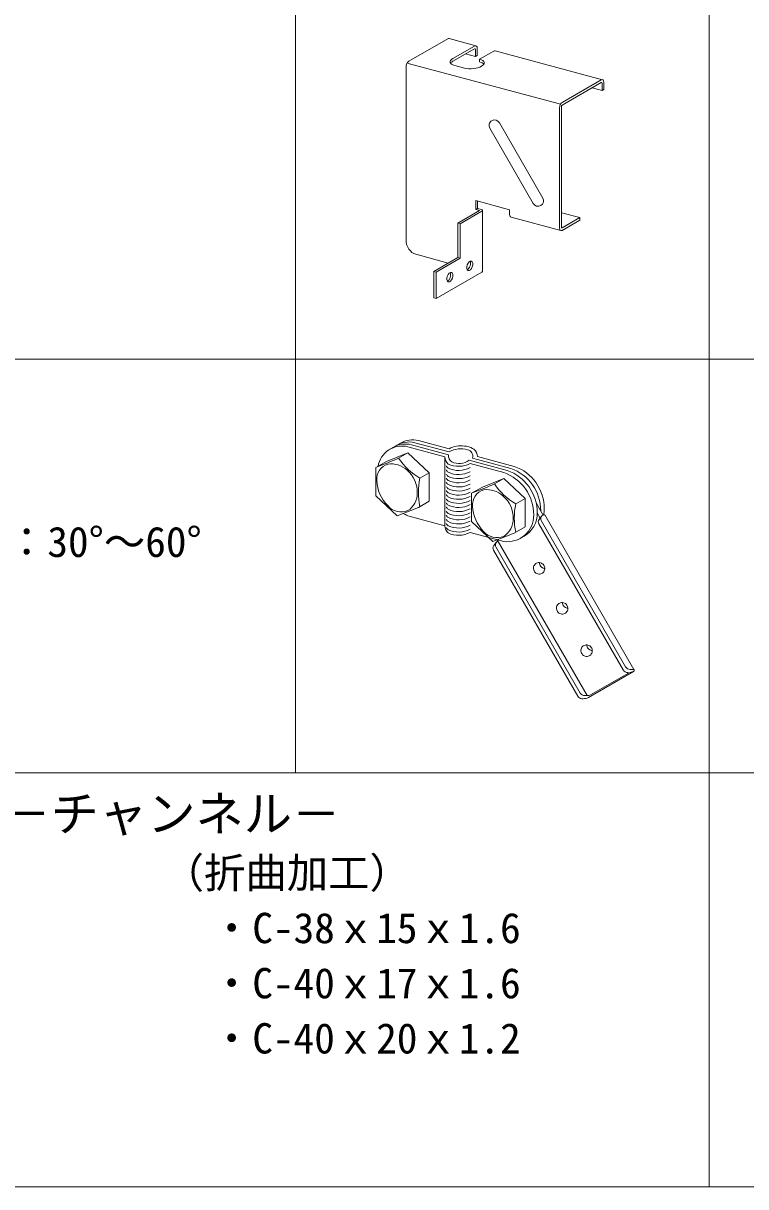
# Model space of a CAD drawing. Units: millimetres on the paper, enlarged 40 times. Extents: x -7800 to 7800, y -5387 to 5300.
# Drawn here: x -6145 to -5097, y 2060 to 3747 of the extents above; entities that cross this region are included whole.
import ezdxf
from ezdxf.enums import TextEntityAlignment as Align

# ---------------------------------------------------------------- set-up
doc = ezdxf.new("R2010")
doc.units = ezdxf.units.MM
doc.header["$LTSCALE"] = 40
doc.layers.add('0-6_文字', color=7, linetype='Continuous')
doc.layers.add('0-B_補強金具・金具・その他', color=3, linetype='Continuous', lineweight=18)
doc.layers.add('F-3_野縁', color=3, linetype='Continuous', lineweight=18)
doc.styles.add('ＭＳ ゴシック', font='')
doc.styles.get('ＭＳ ゴシック').set_extended_font_data('MS Gothic')

msp = doc.modelspace()

# ---------------------------------------------------------------- linework, layer by layer
at = {"layer": '0-B_補強金具・金具・その他'}
for p, q in [((-5585.57, 3692.07), (-5529.26, 3724.58)), ((-5488.29, 3714.52), (-5527.24, 3724.96)), ((-5490.31, 3714.15), (-5521.79, 3695.97)), ((-5490.31, 3710.31), (-5521.79, 3692.13)), ((-5488.98, 3709.16), (-5488.98, 3698.92)), ((-5486.32, 3710.69), (-5486.32, 3700.45)), ((-5462.49, 3706.69), (-5482.89, 3694.92)), ((-5482.89, 3691.08), (-5482.89, 3694.92)), ((-5304.69, 3665.33), (-5460.47, 3707.07)), ((-5589.56, 3684.01), (-5589.56, 3431.85)), ((-5367.01, 3630.13), (-5586.76, 3689.02)), ((-5518.97, 3685.84), (-5505.06, 3682.12)), ((-5363.02, 3632.44), (-5306.71, 3664.95)), ((-5363.02, 3628.6), (-5306.71, 3661.11)), ((-5302.72, 3661.49), (-5302.72, 3651.25)), ((-5305.38, 3659.96), (-5305.38, 3649.72)), ((-5367.01, 3624.37), (-5367.01, 3450.29)), ((-5364.35, 3625.91), (-5364.35, 3451.83)), ((-5405.1, 3485.75), (-5468.14, 3594.95)), ((-5391.24, 3493.75), (-5454.29, 3602.95)), ((-5514.72, 3457.31), (-5483.01, 3475.62)), ((-5483.01, 3475.62), (-5488.58, 3477.11)), ((-5480.35, 3477.15), (-5485.92, 3478.64)), ((-5478.75, 3475.88), (-5478.75, 3387.56)), ((-5439.34, 3469.68), (-5439.34, 3476.72)), ((-5479.68, 3474.72), (-5511.38, 3456.42)), ((-5437.36, 3465.84), (-5365.04, 3446.46)), ((-5337.75, 3465.27), (-5364.35, 3472.4)), ((-5363.02, 3450.68), (-5337.75, 3465.27)), ((-5363.02, 3446.84), (-5337.75, 3461.43)), ((-5337.75, 3461.43), (-5337.75, 3465.27)), ((-5575.65, 3412.12), (-5528.44, 3399.47)), ((-5511.38, 3406.5), (-5514.72, 3407.39)), ((-5546.19, 3386.4), (-5549.52, 3387.3)), ((-5479.68, 3386.4), (-5546.19, 3348)), ((-5546.19, 3348), (-5549.52, 3348.9)), ((-5602.95, 3135.27), (-5597.82, 3138.23)), ((-5576.82, 3138.93), (-5529.16, 3126.16)), ((-5571.69, 3141.89), (-5527.2, 3129.97)), ((-5613.2, 3129.35), (-5608.08, 3132.31)), ((-5600.52, 3116.34), (-5587.07, 3124.11)), ((-5587.07, 3133.01), (-5533.16, 3118.56)), ((-5581.94, 3135.97), (-5528.04, 3121.52)), ((-5529.16, 3126.16), (-5527.2, 3125.63)), ((-5633.61, 3102.86), (-5618.02, 3111.86)), ((-5533.16, 3118.56), (-5533.16, 3018.56)), ((-5498.13, 3113.51), (-5442.85, 3098.7)), ((-5496.64, 3108.78), (-5447.98, 3095.74)), ((-5493.01, 3116.47), (-5437.72, 3101.66)), ((-5486.07, 3118.95), (-5432.6, 3104.62)), ((-5633.61, 3061.74), (-5633.61, 3102.86)), ((-5569.57, 3087.51), (-5556.12, 3095.28)), ((-5556.12, 3054.16), (-5556.12, 3095.28)), ((-5494.51, 3065.59), (-5478.93, 3074.59)), ((-5461.43, 3079.07), (-5447.98, 3086.84)), ((-5571.71, 3045.16), (-5556.12, 3054.16)), ((-5494.51, 3024.47), (-5494.51, 3065.59)), ((-5430.48, 3050.24), (-5417.03, 3058.01)), ((-5417.03, 3016.89), (-5417.03, 3058.01)), ((-5390.69, 3033.96), (-5401.03, 3051.86)), ((-5395.03, 3029.59), (-5399.38, 3037.14)), ((-5587.07, 3033.01), (-5533.16, 3018.56)), ((-5586.29, 3032.52), (-5586.06, 3032.74)), ((-5397.01, 3021.28), (-5274.64, 2809.32)), ((-5396.58, 3027.59), (-5393, 3032.2)), ((-5393.43, 3025.88), (-5271.06, 2813.93)), ((-5388.52, 3034.39), (-5388.45, 3034.39)), ((-5496.64, 3008.78), (-5447.98, 2995.74)), ((-5432.62, 3007.89), (-5417.03, 3016.89)), ((-5423.42, 3000.39), (-5418.29, 3003.35)), ((-5462.35, 2989.62), (-5458.77, 2994.22)), ((-5459.21, 2987.91), (-5336.83, 2775.95)), ((-5457.38, 2998.26), (-5326.85, 2772.17)), ((-5462.79, 2983.3), (-5340.42, 2771.35)), ((-5325.21, 2769.33), (-5259.73, 2807.13)), ((-5321.9, 2773.08), (-5267.8, 2804.31)), ((-5268.09, 2805.54), (-5267.61, 2805.54)), ((-5265.67, 2805.54), (-5259.53, 2807.19)), ((-5330.29, 2772.17), (-5326.85, 2772.17))]:
    msp.add_line(p, q, dxfattribs=at)
for points in [[(-5486.32, 3700.45), (-5488.98, 3698.92), (-5503.37, 3702.77)], [(-5302.72, 3651.25), (-5305.38, 3649.72), (-5319.76, 3653.57)], [(-5439.34, 3476.72), (-5488.58, 3489.91), (-5488.58, 3477.11)], [(-5488.58, 3477.11), (-5485.92, 3478.64), (-5485.92, 3489.2)], [(-5511.38, 3456.42), (-5514.72, 3457.31), (-5514.72, 3407.39), (-5549.52, 3387.3), (-5549.52, 3348.9)], [(-5546.19, 3348), (-5546.19, 3386.4), (-5511.38, 3406.5), (-5511.38, 3456.42)], [(-5618.02, 3111.86), (-5587.07, 3124.11), (-5556.12, 3095.28)], [(-5478.93, 3074.59), (-5447.98, 3086.84), (-5417.03, 3058.01)], [(-5633.61, 3061.74), (-5602.66, 3032.91), (-5571.71, 3045.16)], [(-5494.51, 3024.47), (-5463.57, 2995.64), (-5432.62, 3007.89)], [(-5264.51, 2810.15), (-5258.98, 2810.15), (-5388.47, 3034.42)], [(-5396.19, 2965.01), (-5396.04, 2963.55), (-5395.65, 2962.14), (-5395.03, 2960.82), (-5394.19, 2959.62), (-5393.16, 2958.58), (-5391.98, 2957.74), (-5390.67, 2957.12), (-5389.28, 2956.73), (-5388.35, 2956.61)], [(-5396.19, 2965.01), (-5396.04, 2963.55), (-5395.65, 2962.14), (-5395.03, 2960.82), (-5394.19, 2959.62), (-5393.16, 2958.58), (-5391.98, 2957.74), (-5390.67, 2957.12), (-5389.28, 2956.73), (-5388.35, 2956.61)], [(-5362.78, 2907.14), (-5362.63, 2905.68), (-5362.24, 2904.27), (-5361.62, 2902.95), (-5360.78, 2901.75), (-5359.75, 2900.71), (-5358.57, 2899.87), (-5357.26, 2899.25), (-5355.87, 2898.86), (-5354.94, 2898.74)], [(-5362.78, 2907.14), (-5362.63, 2905.68), (-5362.24, 2904.27), (-5361.62, 2902.95), (-5360.78, 2901.75), (-5359.75, 2900.71), (-5358.57, 2899.87), (-5357.26, 2899.25), (-5355.87, 2898.86), (-5354.94, 2898.74)], [(-5327.33, 2845.75), (-5327.19, 2844.3), (-5326.8, 2842.89), (-5326.18, 2841.56), (-5325.34, 2840.36), (-5324.31, 2839.33), (-5323.12, 2838.48), (-5321.82, 2837.86), (-5320.43, 2837.47), (-5319.5, 2837.36)], [(-5327.33, 2845.75), (-5327.19, 2844.3), (-5326.8, 2842.89), (-5326.18, 2841.56), (-5325.34, 2840.36), (-5324.31, 2839.33), (-5323.12, 2838.48), (-5321.82, 2837.86), (-5320.43, 2837.47), (-5319.5, 2837.36)]]:
    msp.add_lwpolyline(points, dxfattribs=at)
for points in [[(-5392.99, 2949.07), (-5391.76, 2949.79), (-5390.67, 2950.72), (-5389.77, 2951.84), (-5389.07, 2953.1), (-5388.6, 2954.46), (-5388.37, 2955.9), (-5388.39, 2957.36), (-5388.66, 2958.79), (-5389.18, 2960.16), (-5389.91, 2961.43), (-5390.85, 2962.55), (-5391.96, 2963.49), (-5393.22, 2964.23), (-5394.57, 2964.73), (-5395.99, 2964.99), (-5397.42, 2965), (-5398.83, 2964.75), (-5400.17, 2964.26), (-5401.4, 2963.54), (-5402.48, 2962.6), (-5403.39, 2961.49), (-5404.09, 2960.23), (-5404.56, 2958.86), (-5404.79, 2957.43), (-5404.76, 2955.97), (-5404.49, 2954.54), (-5403.98, 2953.16), (-5403.25, 2951.9), (-5402.31, 2950.78), (-5401.2, 2949.84), (-5399.94, 2949.1), (-5398.59, 2948.6), (-5397.17, 2948.34), (-5395.74, 2948.33), (-5394.33, 2948.58)], [(-5359.58, 2891.2), (-5358.35, 2891.92), (-5357.26, 2892.85), (-5356.36, 2893.97), (-5355.66, 2895.23), (-5355.19, 2896.59), (-5354.96, 2898.03), (-5354.98, 2899.48), (-5355.25, 2900.92), (-5355.76, 2902.29), (-5356.5, 2903.56), (-5357.44, 2904.68), (-5358.55, 2905.62), (-5359.8, 2906.36), (-5361.16, 2906.86), (-5362.58, 2907.12), (-5364.01, 2907.13), (-5365.42, 2906.88), (-5366.76, 2906.39), (-5367.99, 2905.66), (-5369.07, 2904.73), (-5369.98, 2903.62), (-5370.68, 2902.36), (-5371.15, 2900.99), (-5371.37, 2899.56), (-5371.35, 2898.1), (-5371.08, 2896.67), (-5370.57, 2895.29), (-5369.84, 2894.03), (-5368.9, 2892.91), (-5367.79, 2891.97), (-5366.53, 2891.23), (-5365.18, 2890.73), (-5363.76, 2890.47), (-5362.33, 2890.46), (-5360.92, 2890.71)], [(-5324.14, 2829.81), (-5322.9, 2830.53), (-5321.82, 2831.47), (-5320.92, 2832.58), (-5320.22, 2833.84), (-5319.75, 2835.21), (-5319.52, 2836.64), (-5319.54, 2838.1), (-5319.81, 2839.53), (-5320.32, 2840.91), (-5321.06, 2842.17), (-5322, 2843.29), (-5323.11, 2844.23), (-5324.36, 2844.97), (-5325.72, 2845.47), (-5327.13, 2845.73), (-5328.57, 2845.74), (-5329.98, 2845.49), (-5331.32, 2845), (-5332.55, 2844.28), (-5333.63, 2843.35), (-5334.54, 2842.23), (-5335.23, 2840.97), (-5335.7, 2839.61), (-5335.93, 2838.17), (-5335.91, 2836.71), (-5335.64, 2835.28), (-5335.13, 2833.91), (-5334.39, 2832.64), (-5333.46, 2831.52), (-5332.34, 2830.58), (-5331.09, 2829.84), (-5329.73, 2829.34), (-5328.32, 2829.08), (-5326.88, 2829.07), (-5325.48, 2829.32)]]:
    msp.add_lwpolyline(points, close=True, dxfattribs=at)
for centre, radius, start, end in [((-5461.21, 3598.95), 8, 120, 210), ((-5461.21, 3598.95), 8, 30, 120), ((-5398.17, 3489.75), 8, 300, 30), ((-5398.17, 3489.75), 8, 210, 300), ((-5585.36, 3104.81), 35.18, 75.93842, 124.82709), ((-5580.24, 3107.77), 35.18, 75.93842, 119.99998), ((-5595.62, 3098.89), 35.18, 75.93842, 170.3681), ((-5590.49, 3101.85), 35.18, 75.93842, 120), ((-5515.64, 3120.66), 12.43, 176.01091, 231.24638), ((-5510.29, 3099.91), 34.48, 81.16541, 119.36136), ((-5510.17, 3095.55), 34.48, 73.7143, 119.36136), ((-5505.4, 3110.44), 23.55, 58.35898, 89.01919), ((-5502, 3119.22), 9.4, 343.02415, 81.04227), ((-5506.45, 3101.31), 32.19, 61.56479, 65.31599), ((-5501.41, 3118.22), 15.36, 2.70815, 47.91028), ((-5609.74, 3086.14), 22.55, 105.66637, 185.55908), ((-5756.89, 3466.25), 383.26, 289.10199, 294.07927), ((-5611.17, 3074.8), 33.38, 46.57269, 98.011), ((-5521.28, 3170.38), 95.91, 214.28851, 239.76529), ((-5520.77, 3117.7), 12.43, 176.01091, 231.24638), ((-5520.77, 3111.73), 12.43, 210.75995, 231.24638), ((-5513.37, 3140.76), 36.1, 245.14149, 297.61575), ((-5513.02, 3134.58), 25.8, 246.23344, 305.24619), ((-5454.2, 3043.24), 65.07, 359.76488, 70.60977), ((-5614.26, 3067.55), 40.86, 357.677, 50.41843), ((-5471.99, 3066.95), 99.73, 168.10283, 191.89716), ((-5520.77, 3105.76), 12.43, 210.75995, 231.24638), ((-5520.77, 3099.8), 12.43, 210.75995, 231.24638), ((-5520.77, 3093.83), 12.43, 210.75995, 231.24638), ((-5513.37, 3134.79), 36.1, 245.14149, 297.61575), ((-5513.37, 3128.83), 36.1, 245.14149, 297.61575), ((-5513.37, 3122.86), 36.1, 245.14149, 297.61575), ((-5469.58, 3034.36), 65.07, 359.76488, 70.60977), ((-5464.45, 3037.32), 65.07, 359.76488, 70.60977), ((-5459.33, 3040.28), 65.07, 359.8703, 70.60977), ((-5577.94, 3086.17), 54.28, 182.32848, 225.22083), ((-5520.77, 3087.86), 12.43, 210.75995, 231.24638), ((-5520.77, 3081.89), 12.43, 210.75995, 231.24638), ((-5513.37, 3116.89), 36.1, 245.14149, 297.61575), ((-5513.37, 3110.92), 36.1, 245.14149, 297.61575), ((-5513.37, 3104.95), 36.1, 245.14149, 297.61575), ((-5617.8, 3428.98), 383.26, 289.10199, 294.07927), ((-5472.08, 3037.53), 33.38, 46.57269, 98.011), ((-5382.18, 3133.11), 95.91, 214.28851, 239.76529), ((-5602.58, 3064.99), 29.16, 302.49821, 1.77756), ((-5520.77, 3075.92), 12.43, 210.75995, 231.24638), ((-5520.77, 3069.95), 12.43, 210.75995, 231.24638), ((-5520.77, 3063.98), 12.43, 210.75995, 231.24638), ((-5513.37, 3098.98), 36.1, 245.14149, 297.61575), ((-5513.37, 3093.02), 36.1, 245.14149, 297.61575), ((-5513.37, 3087.05), 36.1, 245.14149, 297.61575), ((-5470.64, 3048.87), 22.55, 105.66637, 185.55908), ((-5475.17, 3030.28), 40.86, 357.677, 50.41843), ((-5596.67, 3063.72), 25.28, 219.51717, 292.70407), ((-5520.77, 3058.02), 12.43, 210.75995, 231.24638), ((-5520.77, 3052.05), 12.43, 210.75995, 231.24638), ((-5520.77, 3046.08), 12.43, 210.75995, 231.24638), ((-5513.37, 3081.08), 36.1, 245.14149, 297.61575), ((-5513.37, 3075.11), 36.1, 245.14149, 297.61575), ((-5513.37, 3069.14), 36.1, 245.14149, 297.61575), ((-5438.85, 3048.9), 54.28, 182.32848, 225.22083), ((-5332.89, 3029.68), 99.73, 168.10283, 191.89716), ((-5437.21, 3036.12), 37.84, 300, 1.4138), ((-5426.96, 3042.04), 37.84, 348.05783, 1.4138), ((-5556.57, 3100.66), 74.21, 239.93542, 245.73225), ((-5520.77, 3040.11), 12.43, 210.75995, 231.24638), ((-5520.77, 3034.14), 12.43, 210.75995, 231.24638), ((-5520.77, 3028.17), 12.43, 210.75995, 231.24638), ((-5513.37, 3063.17), 36.1, 245.14149, 297.61575), ((-5513.37, 3057.21), 36.1, 245.14149, 297.61575), ((-5442.34, 3033.16), 37.84, 261.43382, 1.4138), ((-5463.49, 3027.72), 29.16, 302.49821, 1.77756), ((-5392.1, 3024.11), 5.67, 142.12311, 210), ((-5388.52, 3028.72), 5.67, 90, 209.99998), ((-5520.77, 3017.7), 12.43, 176.01091, 231.24638), ((-5520.77, 3022.41), 12.43, 210.75995, 231.24638), ((-5513.37, 3051.24), 36.1, 245.14149, 297.61575), ((-5513.37, 3045.48), 36.1, 245.14149, 297.61575), ((-5513.37, 3040.76), 36.1, 245.14149, 297.61575), ((-5457.58, 3026.45), 25.28, 219.51717, 292.70407), ((-5457.88, 2986.14), 5.67, 142.12311, 210), ((-5454.29, 2990.74), 5.67, 108.92543, 209.99998), ((-5268.09, 2813.1), 7.56, 209.99998, 270), ((-5264.51, 2817.71), 7.56, 210, 270), ((-5267.97, 2804.97), 0.675, 284.52145, 58.40283), ((-5260.7, 2808.93), 2.1, 303.89775, 35.29265), ((-5333.87, 2775.13), 7.56, 209.99998, 263.40755), ((-5330.29, 2779.73), 7.56, 210, 270), ((-5334.07, 2792.73), 25.12, 268.47061, 286.22513), ((-5349.65, 2828.83), 64.32, 290.5748, 292.3373), ((-5328.02, 2792.56), 20.42, 273.29562, 287.43674)]:
    msp.add_arc(centre, radius, start, end, dxfattribs=at)
for centre, major_axis, ratio, start_param, end_param in [((-5529.26, 3718.82), (2.17, 6.09), 0.550454, 0.044177, 0.5739712), ((-5490.31, 3708.39), (2.17, 6.09), 0.550454, 5.2863602, 6.8571565), ((-5507.88, 3692.24), (17.78, 1.29), 0.410193, 2.4389095, 4.0097058), ((-5493.97, 3688.52), (17.78, 1.29), 0.410193, 4.0097058, 7.1512984), ((-5490.31, 3708.39), (0.72, 2.03), 0.550454, 5.2863602, 6.8571565), ((-5462.49, 3700.93), (2.17, 6.09), 0.550454, 0.044177, 0.5739712), ((-5585.57, 3686.31), (2.17, 6.09), 0.550454, 0.5739712, 2.1447675), ((-5507.88, 3688.4), (17.78, 1.29), 0.410193, 2.4389095, 2.8466812), ((-5493.97, 3684.68), (17.78, 1.29), 0.410193, 0.2353092, 0.8681131), ((-5306.71, 3659.19), (2.17, 6.09), 0.550454, 5.2863602, 6.8571565), ((-5306.71, 3659.19), (0.72, 2.03), 0.550454, 5.2863602, 6.8571565), ((-5363.02, 3626.68), (2.17, 6.09), 0.550454, 0.5739712, 2.1447675), ((-5363.02, 3626.68), (0.72, 2.03), 0.550454, 0.5739712, 2.1447675), ((-5483.01, 3475.62), (4.27, 0.31), 0.410193, 5.5805021, 7.1512984), ((-5435.35, 3471.98), (2.17, 6.09), 0.550454, 2.1447675, 3.1857696), ((-5363.02, 3452.6), (2.17, 6.09), 0.550454, 2.1447675, 3.7155639), ((-5363.02, 3452.6), (0.72, 2.03), 0.550454, 2.1447675, 3.7155639), ((-5575.65, 3428.12), (-7.76, 15.36), 0.751651, 0.9790195, 2.5498158), ((-5500.57, 3396.36), (2.41, 6.76), 0.550454, 3.6371803, 5.8759516), ((-5529.38, 3379.73), (2.41, 6.76), 0.550454, 3.6371803, 5.8759516), ((-5483.01, 3387.3), (4.27, 0.31), 0.410193, 5.5805021, 6.2533842)]:
    msp.add_ellipse(centre, major_axis=major_axis, ratio=ratio, start_param=start_param, end_param=end_param, dxfattribs=at)
for centre in [(-5497.24, 3395.47), (-5526.04, 3378.83)]:
    msp.add_ellipse(centre, major_axis=(2.41, 6.76), ratio=0.550454, dxfattribs=at)
at = {"layer": 'F-3_野縁'}
for p, q in [((-5750, 5060), (-5750, 2660)), ((-5150, 5060), (-5150, 2660)), ((-7640, 3260), (-80, 3260)), ((-7640, 2660), (-80, 2660)), ((-5150, 2660), (-5150, 2060)), ((-5150, 2660), (-5150, 2060)), ((-7640, 2060), (-80, 2060))]:
    msp.add_line(p, q, dxfattribs=at)

# ---------------------------------------------------------------- texts
at = {"layer": '0-6_文字', "style": 'ＭＳ ゴシック'}
for s, height, p in [('※対応角度：30°～60°', 43.99, (-6470, 2960)), ('○斜め部材（ブレース） －チャンネル－', 51.32, (-6980, 2560)), ('（折曲加工）', 43.99, (-5942.65, 2480)), ('・C-38ｘ15ｘ1.6', 43.99, (-5872.65, 2400)), ('・C-40ｘ17ｘ1.6', 43.99, (-5872.65, 2320)), ('・C-40ｘ20ｘ1.2', 43.99, (-5872.65, 2240))]:
    msp.add_text(s, height=height, dxfattribs=at).set_placement(p, align=Align.BOTTOM_LEFT)

doc.saveas('drawing.dxf')
